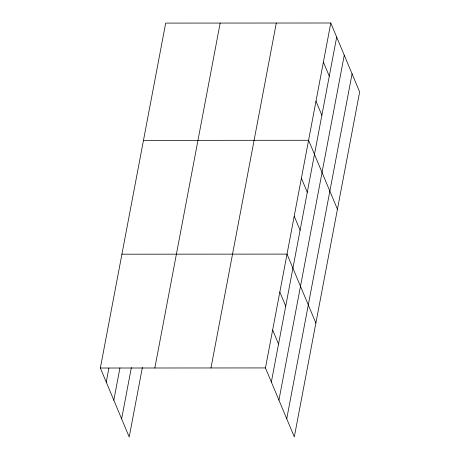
<?xml version="1.0" encoding="UTF-8"?>
<svg xmlns="http://www.w3.org/2000/svg" width="460" height="460" viewBox="0 0 460 460"><rect width="100%" height="100%" fill="white"/><g stroke="black" fill="none" stroke-linecap="round" stroke-linejoin="round"><path stroke-width="0.69" d="M142.381 367.436L129.208 437L100.355 368.029L165.686 23.098L330.792 23L359.645 91.971L294.314 436.902L265.46 367.931L330.792 23M106.243 382.105L108.905 368.052M113.821 400.223L119.945 367.902M121.63 418.887L131.347 367.592M154.842 367.994L220.173 23.063M210.979 367.966L276.305 23.029M271.354 382.013L336.68 37.082M278.927 400.125L344.258 55.194M286.735 418.79L352.067 73.859M143.474 140.369L308.579 140.277L337.433 209.248M121.911 254.202L287.023 254.104L315.876 323.075M100.355 368.029L265.46 367.931M323.386 62.094L329.279 76.17M315.985 101.183L321.873 115.264M301.392 178.221L307.286 192.297M294.21 216.16L300.098 230.242M279.835 292.048L285.723 306.124M272.648 329.987L278.536 344.068"/></g></svg>
